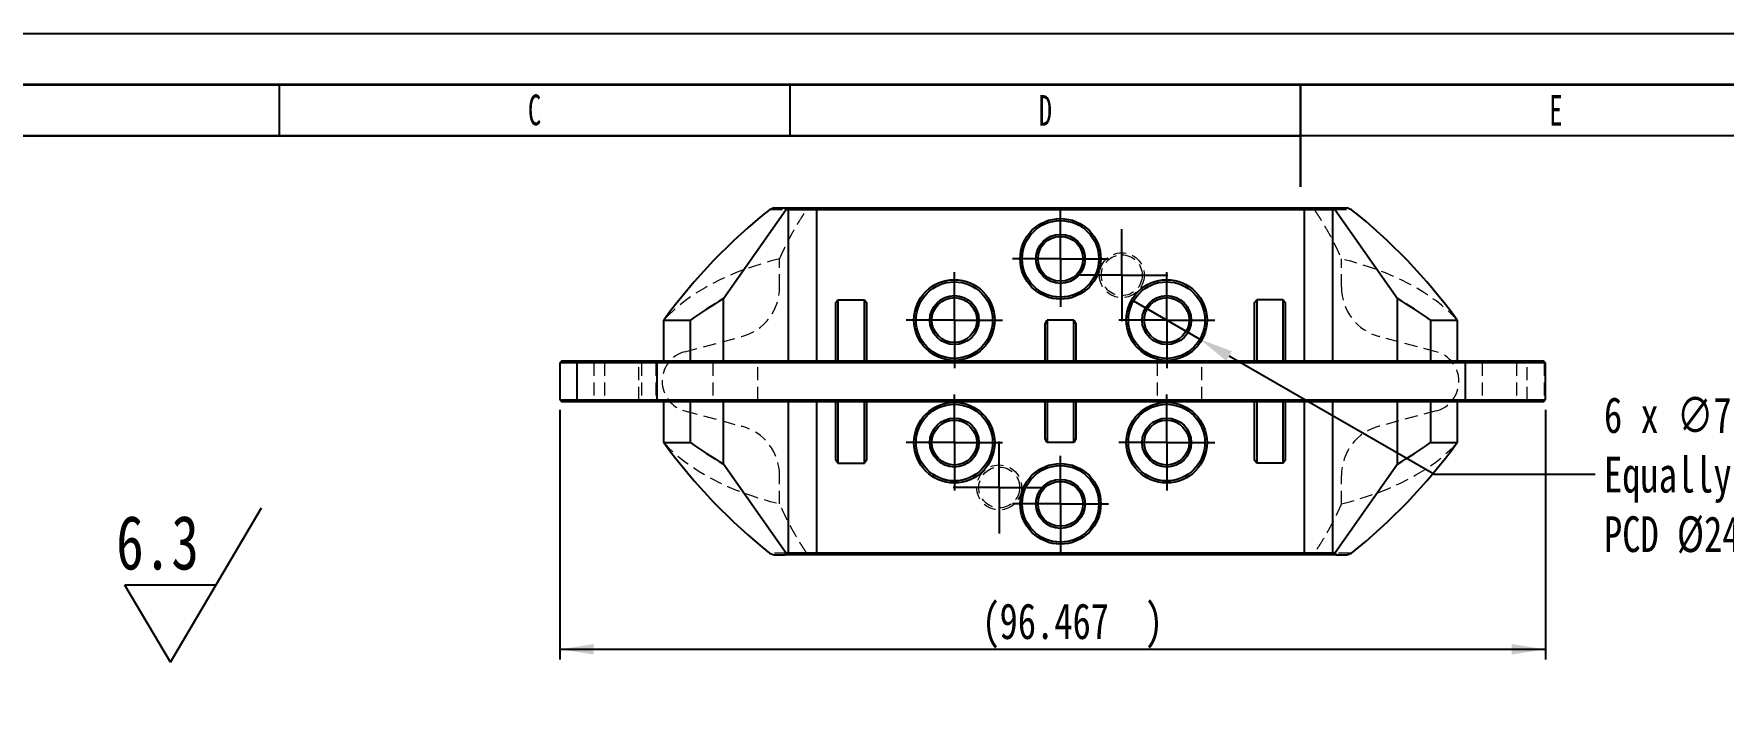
# Model space of a CAD drawing. Header units: millimetres. Extents: x 0 to 420, y 1 to 298.
# Drawn here: x 86 to 251.4, y 233.1 to 298 of the extents above; entities that cross this region are included whole.
import ezdxf

# ---------------------------------------------------------------- set-up
doc = ezdxf.new("R2010")
doc.units = ezdxf.units.MM
doc.header["$PDSIZE"] = -1
doc.linetypes.add('CENTERX2', pattern=[20.32, 12.7, -2.54, 2.54, -2.54])
doc.linetypes.add('HIDDEN', pattern=[1.905, 1.27, -0.635])
for name, color, linetype in [('SLD-0', 179, 'Continuous'), ('가는실선', 7, 'Continuous'), ('레이어10', 30, 'Continuous'), ('중심선', 1, 'CENTERX2'), ('치수선', 104, 'Continuous')]:
    doc.layers.add(name, color=color, linetype=linetype)
doc.layers.add('도면층1', color=4, linetype='Continuous', lineweight=35)
doc.layers.add('도면층2', color=3, linetype='Continuous', lineweight=25)
doc.styles.add('SLDTEXTSTYLE0', font='TXT', dxfattribs={"width": 0.75})
doc.styles.add('SLDTEXTSTYLE5', font='TXT', dxfattribs={"width": 0.681818, "bigfont": 'bigfont'})
doc.styles.add('SLDTEXTSTYLE7', font='TXT', dxfattribs={"width": 0.638186})
doc.dimstyles.new('SLDDIMSTYLE0', dxfattribs={"dimtxt": 3.5, "dimasz": 3.302, "dimexe": 0, "dimexo": 0.0625, "dimgap": 0.875, "dimtad": 1, "dimdec": 3, "dimrnd": 1e-09, "dimzin": 12, "dimdsep": 46, "dimtxsty": 'SLDTEXTSTYLE0', "dimsah": 1, "dimcen": 0.09, "dimadec": 0, "dimazin": 3, "dimtfac": 1, "dimtdec": 3, "dimtofl": 0, "dimtmove": 0, "dimatfit": 3, "dimfxl": 1, "dimfrac": 2, "dimtolj": 1, "dimtzin": 12, "dimarcsym": 0})
doc.dimstyles.new('SLDDIMSTYLE5', dxfattribs={"dimtxt": 3.5, "dimasz": 3.302, "dimexe": 0, "dimexo": 0.0625, "dimgap": 0.875, "dimtad": 0, "dimtih": 1, "dimtoh": 1, "dimdec": 3, "dimrnd": 1e-09, "dimzin": 12, "dimdsep": 46, "dimtxsty": 'SLDTEXTSTYLE0', "dimblk1": 'NONE', "dimsah": 1, "dimcen": 0, "dimadec": 0, "dimazin": 3, "dimtfac": 1, "dimtdec": 3, "dimtmove": 0, "dimatfit": 3, "dimldrblk": 'NONE', "dimfxl": 1, "dimfrac": 2, "dimtolj": 1, "dimtzin": 12, "dimarcsym": 0})

# ---------------------------------------------------------------- blocks, each defined once
blk = doc.blocks.new('SW_NOTE_0')
at = {"layer": '가는실선', "color": 0}
for p, q in [((59.81, 1.56), (68.73, 16.68)), ((59.81, 1.56), (55.35, 9.12)), ((64.27, 9.12), (55.35, 9.12))]:
    blk.add_line(p, q, dxfattribs=at)
at = {"layer": '가는실선', "color": 0, "attachment_point": 1}
for s, insert, char_height, style in [('6.3', (54.49, 15.94), 5.292, 'SLDTEXTSTYLE0'), ('기본 표면 다듬기 :', (0, 6.82), 5.2917, 'SLDTEXTSTYLE5')]:
    blk.add_mtext(s, dxfattribs=dict(at, insert=insert, char_height=char_height, style=style))
blk = doc.blocks.new('_D_21')
at = {"layer": 'Defpoints', "color": 0, "transparency": 16777216}
for p in [(193.64, 271.83), (200.13, 268.08)]:
    blk.add_point(p, dxfattribs=at)
at = {"layer": '치수선', "color": 0, "lineweight": -2, "transparency": 16777216}
for p, q in [((193.64, 271.83), (200.13, 268.08)), ((223.11, 254.81), (202.99, 266.42)), ((238.82, 254.81), (223.11, 254.81))]:
    blk.add_line(p, q, dxfattribs=at)
at = {"layer": '치수선', "color": 0, "transparency": 16777216}
blk.add_solid([(203.27, 266.9), (202.72, 265.95), (200.13, 268.08)], dxfattribs=at)
at = {"layer": '치수선', "color": 0, "transparency": 16777216, "insert": (239.69, 262.4), "char_height": 3.5, "attachment_point": 1, "style": 'SLDTEXTSTYLE0'}
blk.add_mtext('\\A1;6 x ∅7.5 {\\fGDT|b0|i0|c0|p2;x}1\\PEqually 60%%D\\PPCD %%C24', dxfattribs=at)
blk = doc.blocks.new('_None')
blk = doc.blocks.new('_D_22')
at = {"layer": '레이어10', "transparency": 16777216}
for p, q in [((137.5, 261.15), (137.5, 236.7)), ((233.96, 261.15), (233.96, 236.7)), ((137.5, 237.7), (233.96, 237.7))]:
    blk.add_line(p, q, dxfattribs=at)
for points in [[(137.5, 237.7), (140.8, 237.19), (140.8, 238.21)], [(233.96, 237.7), (230.66, 238.21), (230.66, 237.19)]]:
    blk.add_solid(points, dxfattribs=at)
at = {"layer": '레이어10', "transparency": 16777216, "char_height": 3.5, "attachment_point": 1, "style": 'SLDTEXTSTYLE0'}
for s, insert in [('(', (178.8, 242.21)), ('96.467', (180.53, 242.21)), (')', (194.75, 242.21))]:
    blk.add_mtext(s, dxfattribs=dict(at, insert=insert))
blk = doc.blocks.new('SW_CENTERMARKSYMBOL_8')
at = {"layer": '중심선', "color": 0}
for p, q in [((0, 2.5), (0, 4.7)), ((0, 0), (0, 2.5)), ((-2.5, 0), (-4.7, 0)), ((0, 0), (-2.5, 0)), ((0, 0), (0, -2.5)), ((0, 0), (2.5, 0)), ((2.5, 0), (4.7, 0)), ((0, -2.5), (0, -4.7))]:
    blk.add_line(p, q, dxfattribs=at)
blk = doc.blocks.new('SW_CENTERMARKSYMBOL_9')
at = {"layer": '중심선', "color": 0}
for p, q in [((0, 2.5), (0, 4.7)), ((0, 0), (0, 2.5)), ((-2.5, 0), (-4.7, 0)), ((0, 0), (-2.5, 0)), ((0, 0), (0, -2.5)), ((0, 0), (2.5, 0)), ((2.5, 0), (4.7, 0)), ((0, -2.5), (0, -4.7))]:
    blk.add_line(p, q, dxfattribs=at)
blk = doc.blocks.new('SW_CENTERMARKSYMBOL_10')
at = {"layer": '중심선', "color": 0}
for p, q in [((0, 2.5), (0, 4.7)), ((0, 0), (0, 2.5)), ((-2.5, 0), (-4.7, 0)), ((0, 0), (-2.5, 0)), ((0, 0), (0, -2.5)), ((0, 0), (2.5, 0)), ((2.5, 0), (4.7, 0)), ((0, -2.5), (0, -4.7))]:
    blk.add_line(p, q, dxfattribs=at)
blk = doc.blocks.new('SW_CENTERMARKSYMBOL_11')
at = {"layer": '중심선', "color": 0}
for p, q in [((0, 2.5), (0, 4.7)), ((0, 0), (0, 2.5)), ((-2.5, 0), (-4.7, 0)), ((0, 0), (-2.5, 0)), ((0, 0), (0, -2.5)), ((0, 0), (2.5, 0)), ((2.5, 0), (4.7, 0)), ((0, -2.5), (0, -4.7))]:
    blk.add_line(p, q, dxfattribs=at)
blk = doc.blocks.new('SW_CENTERMARKSYMBOL_12')
at = {"layer": '중심선', "color": 0}
for p, q in [((0, 2.5), (0, 4.7)), ((0, 0), (0, 2.5)), ((-2.5, 0), (-4.7, 0)), ((0, 0), (-2.5, 0)), ((0, 0), (0, -2.5)), ((0, 0), (2.5, 0)), ((2.5, 0), (4.7, 0)), ((0, -2.5), (0, -4.7))]:
    blk.add_line(p, q, dxfattribs=at)
blk = doc.blocks.new('SW_CENTERMARKSYMBOL_13')
at = {"layer": '중심선', "color": 0}
for p, q in [((0, 2.5), (0, 4.7)), ((0, 0), (0, 2.5)), ((-2.5, 0), (-4.7, 0)), ((0, 0), (-2.5, 0)), ((0, 0), (0, -2.5)), ((0, 0), (2.5, 0)), ((2.5, 0), (4.7, 0)), ((0, -2.5), (0, -4.7))]:
    blk.add_line(p, q, dxfattribs=at)
blk = doc.blocks.new('SW_CENTERMARKSYMBOL_14')
at = {"layer": '중심선', "color": 0}
for p, q in [((0, 2.5), (0, 4.5)), ((0, 0), (0, 2.5)), ((-2.5, 0), (-4.5, 0)), ((0, 0), (-2.5, 0)), ((0, 0), (0, -2.5)), ((0, 0), (2.5, 0)), ((2.5, 0), (4.5, 0)), ((0, -2.5), (0, -4.5))]:
    blk.add_line(p, q, dxfattribs=at)
blk = doc.blocks.new('SW_CENTERMARKSYMBOL_15')
at = {"layer": '중심선', "color": 0}
for p, q in [((0, 2.5), (0, 4.5)), ((0, 0), (0, 2.5)), ((-2.5, 0), (-4.5, 0)), ((0, 0), (-2.5, 0)), ((0, 0), (0, -2.5)), ((0, 0), (2.5, 0)), ((2.5, 0), (4.5, 0)), ((0, -2.5), (0, -4.5))]:
    blk.add_line(p, q, dxfattribs=at)

msp = doc.modelspace()

# ---------------------------------------------------------------- linework, layer by layer
at = {"color": 7, "linetype": 'Continuous', "lineweight": 25}
for p, q in [((153.52129, 272.05095), (159.61891, 280.75096)), ((158.46468, 280.95096), (158.00805, 280.76813)), ((158.46468, 280.95096), (159.53948, 280.95096)), ((159.61891, 280.75096), (159.53948, 280.95096)), ((159.53948, 280.95096), (159.68536, 280.95096)), ((159.8675, 280.75096), (159.61891, 280.75096)), ((159.8675, 280.75096), (159.68536, 280.95096)), ((159.68536, 280.95096), (162.59967, 280.95096)), ((159.8675, 265.95096), (159.8675, 280.75096)), ((162.59967, 280.75096), (159.8675, 280.75096)), ((162.59967, 280.75096), (162.59967, 280.95096)), ((162.59967, 280.95096), (210.39039, 280.95096)), ((162.59967, 280.75096), (162.59967, 265.95096)), ((210.39039, 280.75096), (162.59967, 280.75096)), ((210.39039, 280.75096), (210.39039, 280.95096)), ((210.39039, 280.95096), (213.30471, 280.95096)), ((210.39039, 265.95096), (210.39039, 280.75096)), ((213.12256, 280.75096), (210.39039, 280.75096)), ((213.12256, 280.75096), (213.30471, 280.95096)), ((213.12256, 280.75096), (213.12256, 265.95096)), ((213.37115, 280.75096), (213.12256, 280.75096)), ((213.30471, 280.95096), (213.45058, 280.95096)), ((213.45058, 280.95096), (213.37115, 280.75096)), ((213.37115, 280.75096), (219.46878, 272.05095)), ((213.45058, 280.95096), (214.52538, 280.95096)), ((214.98202, 280.76813), (214.52538, 280.95096)), ((153.52129, 265.95096), (153.52129, 272.05095)), ((164.49503, 271.66812), (164.69503, 271.95096)), ((164.49503, 265.95096), (164.49503, 271.66812)), ((164.69503, 271.95096), (164.69503, 265.95096)), ((164.69503, 271.95096), (167.29503, 271.95096)), ((167.29503, 265.95096), (167.29503, 271.95096)), ((167.29503, 271.95096), (167.49503, 271.66812)), ((167.49503, 271.66812), (167.49503, 265.95096)), ((205.49503, 271.66812), (205.69503, 271.95096)), ((205.49503, 265.95096), (205.49503, 271.66812)), ((205.69503, 271.95096), (205.69503, 265.95096)), ((208.29503, 271.95096), (205.69503, 271.95096)), ((208.29503, 265.95096), (208.29503, 271.95096)), ((208.29503, 271.95096), (208.49503, 271.66812)), ((208.49503, 271.66812), (208.49503, 265.95096)), ((219.46878, 265.95096), (219.46878, 272.05095)), ((147.65733, 269.95096), (150.27349, 269.95096)), ((147.65733, 265.95096), (147.65733, 269.95095)), ((150.27349, 265.95096), (150.27349, 269.95096)), ((184.99503, 269.5736), (185.19503, 269.95096)), ((184.99503, 265.95096), (184.99503, 269.5736)), ((185.19503, 269.95096), (185.19503, 265.95096)), ((187.79503, 269.95096), (185.19503, 269.95096)), ((187.79503, 265.95096), (187.79503, 269.95096)), ((187.79503, 269.95096), (187.99503, 269.5736)), ((187.99503, 269.5736), (187.99503, 265.95096)), ((222.71657, 269.95096), (225.33273, 269.95096)), ((222.71657, 269.95096), (222.71657, 265.95096)), ((225.33273, 269.95096), (225.33273, 265.95096)), ((137.69503, 265.95096), (137.49503, 265.75096)), ((137.49503, 265.75096), (137.49503, 262.15096)), ((139.16467, 265.75096), (137.49503, 265.75096)), ((137.69503, 265.95096), (139.35785, 265.95096)), ((139.16467, 265.75096), (139.35785, 265.95096)), ((147.02837, 265.75096), (139.16467, 265.75096)), ((139.16467, 265.75096), (139.16467, 262.15096)), ((139.35785, 265.95096), (146.82837, 265.95096)), ((147.02837, 265.75096), (146.82837, 265.95096)), ((146.82837, 265.95096), (226.29118, 265.95096)), ((147.02837, 262.15096), (147.02837, 265.75096)), ((226.09799, 265.75096), (147.02837, 265.75096)), ((226.09799, 265.75096), (226.29118, 265.95096)), ((226.09799, 265.75096), (226.09799, 262.15096)), ((233.96169, 265.75096), (226.09799, 265.75096)), ((226.29118, 265.95096), (233.76169, 265.95096)), ((233.96169, 265.75096), (233.76169, 265.95096)), ((233.96169, 262.15096), (233.96169, 265.75096)), ((137.49503, 262.15096), (137.69503, 261.95096)), ((137.49503, 262.15096), (139.16467, 262.15096)), ((139.35785, 261.95096), (137.69503, 261.95096)), ((139.16467, 262.15096), (147.02837, 262.15096)), ((139.16467, 262.15096), (139.35785, 261.95096)), ((146.82837, 261.95096), (139.35785, 261.95096)), ((146.82837, 261.95096), (147.02837, 262.15096)), ((226.29118, 261.95096), (146.82837, 261.95096)), ((147.02837, 262.15096), (226.09799, 262.15096)), ((147.65733, 257.95096), (147.65733, 261.95096)), ((150.27349, 257.95096), (150.27349, 261.95096)), ((153.52129, 255.85097), (153.52129, 261.95096)), ((159.8675, 247.15096), (159.8675, 261.95096)), ((162.59967, 261.95096), (162.59967, 247.15096)), ((164.49503, 256.2338), (164.49503, 261.95096)), ((164.69503, 261.95096), (164.69503, 255.95096)), ((167.29503, 255.95096), (167.29503, 261.95096)), ((167.49503, 261.95096), (167.49503, 256.2338)), ((184.99503, 258.32832), (184.99503, 261.95096)), ((185.19503, 261.95096), (185.19503, 257.95096)), ((187.79503, 257.95096), (187.79503, 261.95096)), ((187.99503, 261.95096), (187.99503, 258.32832)), ((205.49503, 256.2338), (205.49503, 261.95096)), ((205.69503, 261.95096), (205.69503, 255.95096)), ((208.29503, 255.95096), (208.29503, 261.95096)), ((208.49503, 261.95096), (208.49503, 256.2338)), ((210.39039, 247.15096), (210.39039, 261.95096)), ((213.12256, 261.95096), (213.12256, 247.15096)), ((219.46878, 255.85097), (219.46878, 261.95096)), ((222.71657, 261.95096), (222.71657, 257.95096)), ((225.33273, 261.95096), (225.33273, 257.95097)), ((226.09799, 262.15096), (226.29118, 261.95096)), ((226.09799, 262.15096), (233.96169, 262.15096)), ((233.76169, 261.95096), (226.29118, 261.95096)), ((233.76169, 261.95096), (233.96169, 262.15096)), ((185.19503, 257.95096), (184.99503, 258.32832)), ((187.99503, 258.32832), (187.79503, 257.95096)), ((147.65733, 257.95096), (150.27349, 257.95096)), ((187.79503, 257.95096), (185.19503, 257.95096)), ((222.71657, 257.95096), (225.33273, 257.95096)), ((159.61891, 247.15096), (153.52129, 255.85097)), ((164.69503, 255.95096), (164.49503, 256.2338)), ((164.69503, 255.95096), (167.29503, 255.95096)), ((167.49503, 256.2338), (167.29503, 255.95096)), ((205.69503, 255.95096), (205.49503, 256.2338)), ((208.29503, 255.95096), (205.69503, 255.95096)), ((208.49503, 256.2338), (208.29503, 255.95096)), ((219.46878, 255.85097), (213.37115, 247.15096)), ((158.00805, 247.13379), (158.46468, 246.95096)), ((158.46468, 246.95096), (159.53948, 246.95096)), ((159.53948, 246.95096), (159.61891, 247.15096)), ((159.68536, 246.95096), (159.53948, 246.95096)), ((159.61891, 247.15096), (159.8675, 247.15096)), ((159.68536, 246.95096), (159.8675, 247.15096)), ((162.59967, 246.95096), (159.68536, 246.95096)), ((159.8675, 247.15096), (162.59967, 247.15096)), ((162.59967, 246.95096), (162.59967, 247.15096)), ((162.59967, 247.15096), (210.39039, 247.15096)), ((210.39039, 246.95096), (162.59967, 246.95096)), ((210.39039, 247.15096), (213.12256, 247.15096)), ((210.39039, 246.95096), (210.39039, 247.15096)), ((213.30471, 246.95096), (210.39039, 246.95096)), ((213.12256, 247.15096), (213.37115, 247.15096)), ((213.30471, 246.95096), (213.12256, 247.15096)), ((213.45058, 246.95096), (213.30471, 246.95096)), ((213.37115, 247.15096), (213.45058, 246.95096)), ((213.45058, 246.95096), (214.52538, 246.95096)), ((214.52538, 246.95096), (214.98202, 247.13379))]:
    msp.add_line(p, q, dxfattribs=at)
at = {"color": 7, "linetype": 'HIDDEN', "lineweight": 18}
for p, q in [((161.66357, 280.7854), (161.98923, 280.95096)), ((211.00083, 280.95096), (211.32649, 280.7854)), ((158.99503, 273.17099), (158.99503, 275.94054)), ((213.99503, 273.17099), (213.99503, 275.94054)), ((149.71857, 266.84874), (155.28913, 268.34136)), ((223.27149, 266.84874), (217.70094, 268.34136)), ((140.62837, 265.95096), (140.82837, 265.75096)), ((140.82837, 265.75096), (140.82837, 262.15096)), ((141.86965, 265.75096), (142.05179, 265.95096)), ((141.86965, 265.75096), (141.86965, 262.15096)), ((145.22837, 265.75096), (145.42837, 265.95096)), ((145.22837, 262.15096), (145.22837, 265.75096)), ((145.29503, 265.95096), (145.49503, 265.75096)), ((145.49503, 265.75096), (145.49503, 262.15096)), ((146.89207, 265.75096), (146.69889, 265.95096)), ((146.89207, 265.75096), (146.89207, 262.15096)), ((147.65733, 265.75096), (147.65733, 265.95096)), ((147.65733, 265.75096), (147.87694, 265.95096)), ((152.27523, 265.95096), (152.47523, 265.75096)), ((152.47523, 265.75096), (152.47523, 262.15096)), ((156.87523, 265.75096), (157.07523, 265.95096)), ((156.87523, 262.15096), (156.87523, 265.75096)), ((195.74189, 265.95096), (195.94189, 265.75096)), ((195.94189, 265.75096), (195.94189, 262.15096)), ((200.34189, 265.75096), (200.54189, 265.95096)), ((200.34189, 262.15096), (200.34189, 265.75096)), ((225.11312, 265.95096), (225.33273, 265.75096)), ((225.33273, 265.95096), (225.33273, 265.75096)), ((227.56169, 265.95096), (227.76169, 265.75096)), ((227.76169, 265.75096), (227.76169, 262.15096)), ((231.12041, 265.75096), (230.93827, 265.95096)), ((231.12041, 265.75096), (231.12041, 262.15096)), ((232.16169, 265.75096), (232.36169, 265.95096)), ((232.16169, 262.15096), (232.16169, 265.75096)), ((233.8254, 265.75096), (233.63221, 265.95096)), ((233.8254, 265.75096), (233.8254, 262.15096)), ((140.82837, 262.15096), (140.62837, 261.95096)), ((141.86965, 262.15096), (142.05179, 261.95096)), ((145.42837, 261.95096), (145.22837, 262.15096)), ((145.49503, 262.15096), (145.29503, 261.95096)), ((146.89207, 262.15096), (146.69889, 261.95096)), ((147.65733, 261.95096), (147.65733, 262.15096)), ((147.87694, 261.95096), (147.65733, 262.15096)), ((152.47523, 262.15096), (152.27523, 261.95096)), ((157.07523, 261.95096), (156.87523, 262.15096)), ((195.94189, 262.15096), (195.74189, 261.95096)), ((200.54189, 261.95096), (200.34189, 262.15096)), ((225.33273, 262.15096), (225.11312, 261.95096)), ((225.33273, 262.15096), (225.33273, 261.95096)), ((227.76169, 262.15096), (227.56169, 261.95096)), ((231.12041, 262.15096), (230.93827, 261.95096)), ((232.36169, 261.95096), (232.16169, 262.15096)), ((233.8254, 262.15096), (233.63221, 261.95096)), ((149.71857, 261.05318), (155.28913, 259.56056)), ((223.27149, 261.05318), (217.70094, 259.56056)), ((158.99503, 251.96138), (158.99503, 254.73093)), ((213.99503, 251.96138), (213.99503, 254.73093)), ((161.98923, 246.95096), (161.66357, 247.11652)), ((211.32649, 247.11651), (211.00083, 246.95096))]:
    msp.add_line(p, q, dxfattribs=at)
at = {"color": 7, "linetype": 'Continuous', "lineweight": 25}
for centre, radius in [((186.49503, 275.95096), 3.95), ((186.49503, 275.95096), 3.75), ((186.49503, 275.95096), 2.4), ((186.49503, 275.95096), 2.2), ((176.10273, 269.95096), 3.95), ((176.10273, 269.95096), 3.75), ((196.88734, 269.95096), 3.95), ((196.88734, 269.95096), 3.75), ((176.10273, 269.95096), 2.4), ((176.10273, 269.95096), 2.2), ((196.88734, 269.95096), 2.4), ((196.88734, 269.95096), 2.2), ((176.10273, 257.95096), 3.95), ((176.10273, 257.95096), 3.75), ((196.88734, 257.95096), 3.95), ((196.88734, 257.95096), 3.75), ((176.10273, 257.95096), 2.4), ((176.10273, 257.95096), 2.2), ((196.88734, 257.95096), 2.4), ((196.88734, 257.95096), 2.2), ((186.49503, 251.95096), 3.95), ((186.49503, 251.95096), 3.75), ((186.49503, 251.95096), 2.4), ((186.49503, 251.95096), 2.2)]:
    msp.add_circle(centre, radius, dxfattribs=at)
at = {"color": 7, "linetype": 'HIDDEN', "lineweight": 18}
for centre, radius in [((192.49503, 274.34326), 2.2), ((192.49503, 274.34326), 2), ((180.49503, 253.55865), 2.2), ((180.49503, 253.55865), 2)]:
    msp.add_circle(centre, radius, dxfattribs=at)
for centre, radius, start, end in [((153.99503, 273.17099), 5, 285, 0), ((218.99503, 273.17099), 5, 180, 255), ((150.49503, 263.95096), 3, 105, 255), ((222.49503, 263.95096), 3, 285, 75), ((153.99503, 254.73093), 5, 0, 75), ((218.99503, 254.73093), 5, 105, 180)]:
    msp.add_arc(centre, radius, start, end, dxfattribs=at)
at = {"color": 7, "linetype": 'Continuous', "lineweight": 25}
for centre, major_axis, ratio, start_param, end_param in [((186.49503, 227.25441), (0, 63.84093), 0.818285356, 0.576757514, 0.838208502), ((186.49503, 227.25441), (0, 63.84093), 0.818285356, 5.444976838, 5.706427803), ((186.49503, 248.59802), (49, 0), 0.647058824, 2.308963876, 2.402700501), ((186.49503, 248.59802), (49, 0), 0.647058824, 0.738892153, 0.832628778), ((186.49503, 300.6475), (0, 63.84093), 0.818285356, 2.303384184, 2.56483514), ((186.49503, 279.3039), (49, 0), 0.647058824, 3.880484806, 3.974221431), ((186.49503, 300.6475), (0, 63.84093), 0.818285356, 3.718350158, 3.979801156), ((186.49503, 279.3039), (49, 0), 0.647058824, 5.45055653, 5.544293154)]:
    msp.add_ellipse(centre, major_axis=major_axis, ratio=ratio, start_param=start_param, end_param=end_param, dxfattribs=at)
at = {"color": 7, "linetype": 'HIDDEN', "lineweight": 18}
for centre, start_param, end_param in [((167.84095, 263.95096), 1.970249181, 2.662428907), ((205.14911, 263.95096), 0.479163838, 1.171343473), ((167.84095, 263.95096), 3.620756491, 4.312936127), ((205.14911, 263.95096), 5.111841834, 5.80402156)]:
    msp.add_ellipse(centre, major_axis=(22.74516, 0), ratio=0.572171393, start_param=start_param, end_param=end_param, dxfattribs=at)
for points, knots in [([(158.00805, 280.76813), (158.31281, 280.76947), (158.9136, 280.77213), (159.82842, 280.77637), (160.74064, 280.78075), (161.35915, 280.78387), (161.66357, 280.7854)], [0, 0, 0, 0, 0.253625763, 0.499973259, 0.753895393, 1, 1, 1, 1]), ([(158.99503, 275.94055), (159.05942, 276.08639), (159.18819, 276.37807), (159.39017, 276.81165), (159.63324, 277.31387), (159.92267, 277.88222), (160.37687, 278.72411), (160.86162, 279.54926), (161.33845, 280.30051), (161.5676, 280.64227), (161.66357, 280.78541)], [0, 0, 0, 0, 0.086346053, 0.172690317, 0.25905473, 0.388542214, 0.518106246, 0.777139428, 0.906662692, 1, 1, 1, 1]), ([(211.32649, 280.78541), (211.63091, 280.78387), (212.24942, 280.78075), (213.16163, 280.77637), (214.07646, 280.77213), (214.67724, 280.76947), (214.98202, 280.76813)], [0, 0, 0, 0, 0.246099418, 0.500026737, 0.746368395, 1, 1, 1, 1]), ([(211.32649, 280.7854), (211.403, 280.67158), (211.55602, 280.44393), (211.7796, 280.09849), (212.05305, 279.66396), (212.37089, 279.13685), (212.72659, 278.51379), (213.06741, 277.88235), (213.3927, 277.24286), (213.70377, 276.59621), (213.89795, 276.1591), (213.99503, 275.94054)], [0, 0, 0, 0, 0.074280813, 0.148562154, 0.222857991, 0.352353062, 0.481904989, 0.611402321, 0.740952324, 0.870476222, 1, 1, 1, 1]), ([(161.66357, 247.11652), (161.58706, 247.23034), (161.43404, 247.45799), (161.21046, 247.80343), (160.93701, 248.23796), (160.61917, 248.76507), (160.26347, 249.38812), (159.92265, 250.01957), (159.59736, 250.65906), (159.28629, 251.30571), (159.09212, 251.74282), (158.99503, 251.96138)], [0, 0, 0, 0, 0.074280799, 0.148562127, 0.22285795, 0.352353027, 0.481904961, 0.6114023, 0.74095231, 0.870476215, 1, 1, 1, 1]), ([(213.99503, 251.96137), (213.93065, 251.81553), (213.80188, 251.52385), (213.59989, 251.09027), (213.35683, 250.58805), (213.0674, 250.0197), (212.6132, 249.17781), (212.12844, 248.35266), (211.65162, 247.60141), (211.42247, 247.25965), (211.3265, 247.11651)], [0, 0, 0, 0, 0.0863460474, 0.1726903063, 0.2590547129, 0.3885421893, 0.5181062126, 0.7771393774, 0.9066626334, 1, 1, 1, 1]), ([(161.66357, 247.11651), (161.35916, 247.11805), (160.74064, 247.12117), (159.82843, 247.12555), (158.91361, 247.12979), (158.31282, 247.13244), (158.00805, 247.13379)], [0, 0, 0, 0, 0.246099419, 0.500026741, 0.7463683965, 1, 1, 1, 1]), ([(214.98202, 247.13379), (214.67725, 247.13244), (214.07646, 247.12979), (213.16164, 247.12555), (212.24943, 247.12117), (211.63091, 247.11805), (211.32649, 247.11651)], [0, 0, 0, 0, 0.253625764, 0.499973262, 0.753895394, 1, 1, 1, 1])]:
    msp.add_open_spline(points, degree=3, knots=knots, dxfattribs=at)
at = {"layer": 'SLD-0', "color": 7}
msp.add_line((420, 298), (0, 298), dxfattribs=at)
at = {"layer": '도면층1', "color": 7}
msp.add_line((415, 293), (5, 293), dxfattribs=at)
at = {"layer": '도면층2', "color": 7}
for p, q in [((110, 293), (110, 288)), ((160, 293), (160, 288)), ((210, 283), (210, 293)), ((210, 293), (210, 288)), ((410, 288), (10, 288)), ((10, 288), (210, 288)), ((210, 288), (210, 283))]:
    msp.add_line(p, q, dxfattribs=at)

# ---------------------------------------------------------------- block references
at = {"layer": '가는실선'}
msp.add_blockref('SW_NOTE_0', (39.57103, 234.87064), dxfattribs=at)
at = {"layer": '중심선'}
for name, p in [('SW_CENTERMARKSYMBOL_10', (186.49503, 275.95096)), ('SW_CENTERMARKSYMBOL_14', (192.49503, 274.34326)), ('SW_CENTERMARKSYMBOL_11', (176.10273, 269.95096)), ('SW_CENTERMARKSYMBOL_9', (196.88734, 269.95096)), ('SW_CENTERMARKSYMBOL_13', (176.10273, 257.95096)), ('SW_CENTERMARKSYMBOL_12', (196.88734, 257.95096)), ('SW_CENTERMARKSYMBOL_15', (180.49503, 253.55865)), ('SW_CENTERMARKSYMBOL_8', (186.49503, 251.95096))]:
    msp.add_blockref(name, p, dxfattribs=at)

# ---------------------------------------------------------------- texts
at = {"layer": '도면층2', "color": 7, "char_height": 3, "attachment_point": 2, "style": 'SLDTEXTSTYLE7'}
for s, insert in [('C', (135.01353, 292.0432)), ('D', (185.01353, 291.9922)), ('E', (234.98602, 291.9922))]:
    msp.add_mtext(s, dxfattribs=dict(at, insert=insert))

# ---------------------------------------------------------------- dimensions: what is measured, and where the dimension line sits
at = {"layer": '레이어10'}
dim = msp.add_linear_dim(base=(233.96169, 237.6979), p1=(137.49503, 262.15096), p2=(233.96169, 262.15096), text='(<>)', dimstyle='SLDDIMSTYLE0', dxfattribs=at)
dim.commit()
dim.dimension.update_dxf_attribs({"geometry": '_D_22', "text_midpoint": (187.63711, 237.6979), "dimtype": 160})
at = {"layer": '치수선'}
dim = msp.add_diameter_dim_2p(p1=(193.63974, 271.82596), p2=(200.13493, 268.07596), text='6 x <> {\\fGDT|b0|i0|c0|p2;x}1\\PEqually 60%%D\\PPCD %%C24', dimstyle='SLDDIMSTYLE5', dxfattribs=at)
dim.commit()
dim.dimension.update_dxf_attribs({"geometry": '_D_21', "text_midpoint": (252.64136, 254.81271), "dimtype": 163})

doc.saveas('drawing.dxf')
